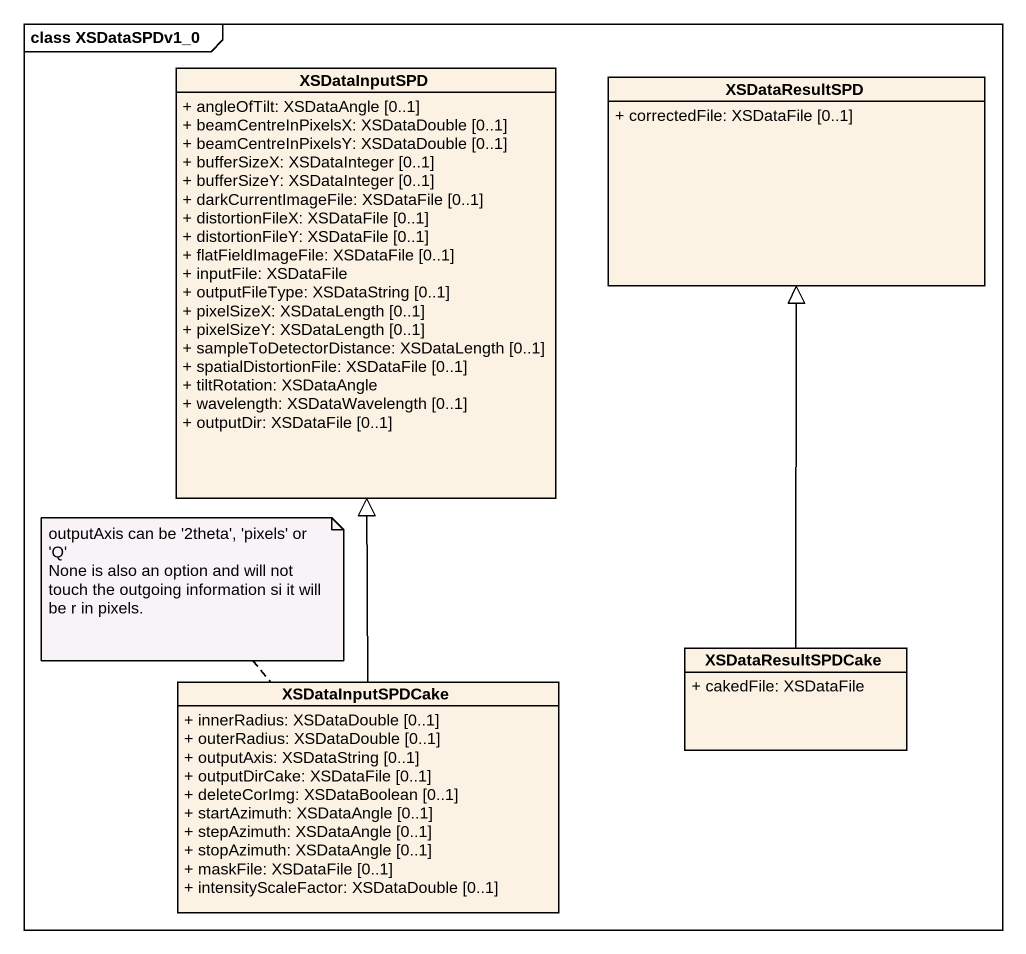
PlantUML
@startuml
mainframe class XSDataSPDv1_0
hide circle
hide empty members
skinparam classAttributeIconSize 0
class XSDataInputSPD {
  + angleOfTilt: XSDataAngle [0..1]
  + beamCentreInPixelsX: XSDataDouble [0..1]
  + beamCentreInPixelsY: XSDataDouble [0..1]
  + bufferSizeX: XSDataInteger [0..1]
  + bufferSizeY: XSDataInteger [0..1]
  + darkCurrentImageFile: XSDataFile [0..1]
  + distortionFileX: XSDataFile [0..1]
  + distortionFileY: XSDataFile [0..1]
  + flatFieldImageFile: XSDataFile [0..1]
  + inputFile: XSDataFile
  + outputFileType: XSDataString [0..1]
  + pixelSizeX: XSDataLength [0..1]
  + pixelSizeY: XSDataLength [0..1]
  + sampleToDetectorDistance: XSDataLength [0..1]
  + spatialDistortionFile: XSDataFile [0..1]
  + tiltRotation: XSDataAngle
  + wavelength: XSDataWavelength [0..1]
  + outputDir: XSDataFile [0..1]
}
class XSDataResultSPD {
  + correctedFile: XSDataFile [0..1]
}
class XSDataInputSPDCake {
  + innerRadius: XSDataDouble [0..1]
  + outerRadius: XSDataDouble [0..1]
  + outputAxis: XSDataString [0..1]
  + outputDirCake: XSDataFile [0..1]
  + deleteCorImg: XSDataBoolean [0..1]
  + startAzimuth: XSDataAngle [0..1]
  + stepAzimuth: XSDataAngle [0..1]
  + stopAzimuth: XSDataAngle [0..1]
  + maskFile: XSDataFile [0..1]
  + intensityScaleFactor: XSDataDouble [0..1]
}
class XSDataResultSPDCake {
  + cakedFile: XSDataFile
}
XSDataInputSPDCake -up-|> XSDataInputSPD
XSDataResultSPDCake -up-|> XSDataResultSPD
note top of XSDataInputSPDCake
  outputAxis can be '2theta', 'pixels' or 'Q'
  None is also an option and will not touch the outgoing information si it will be r in pixels.
end note
@enduml
